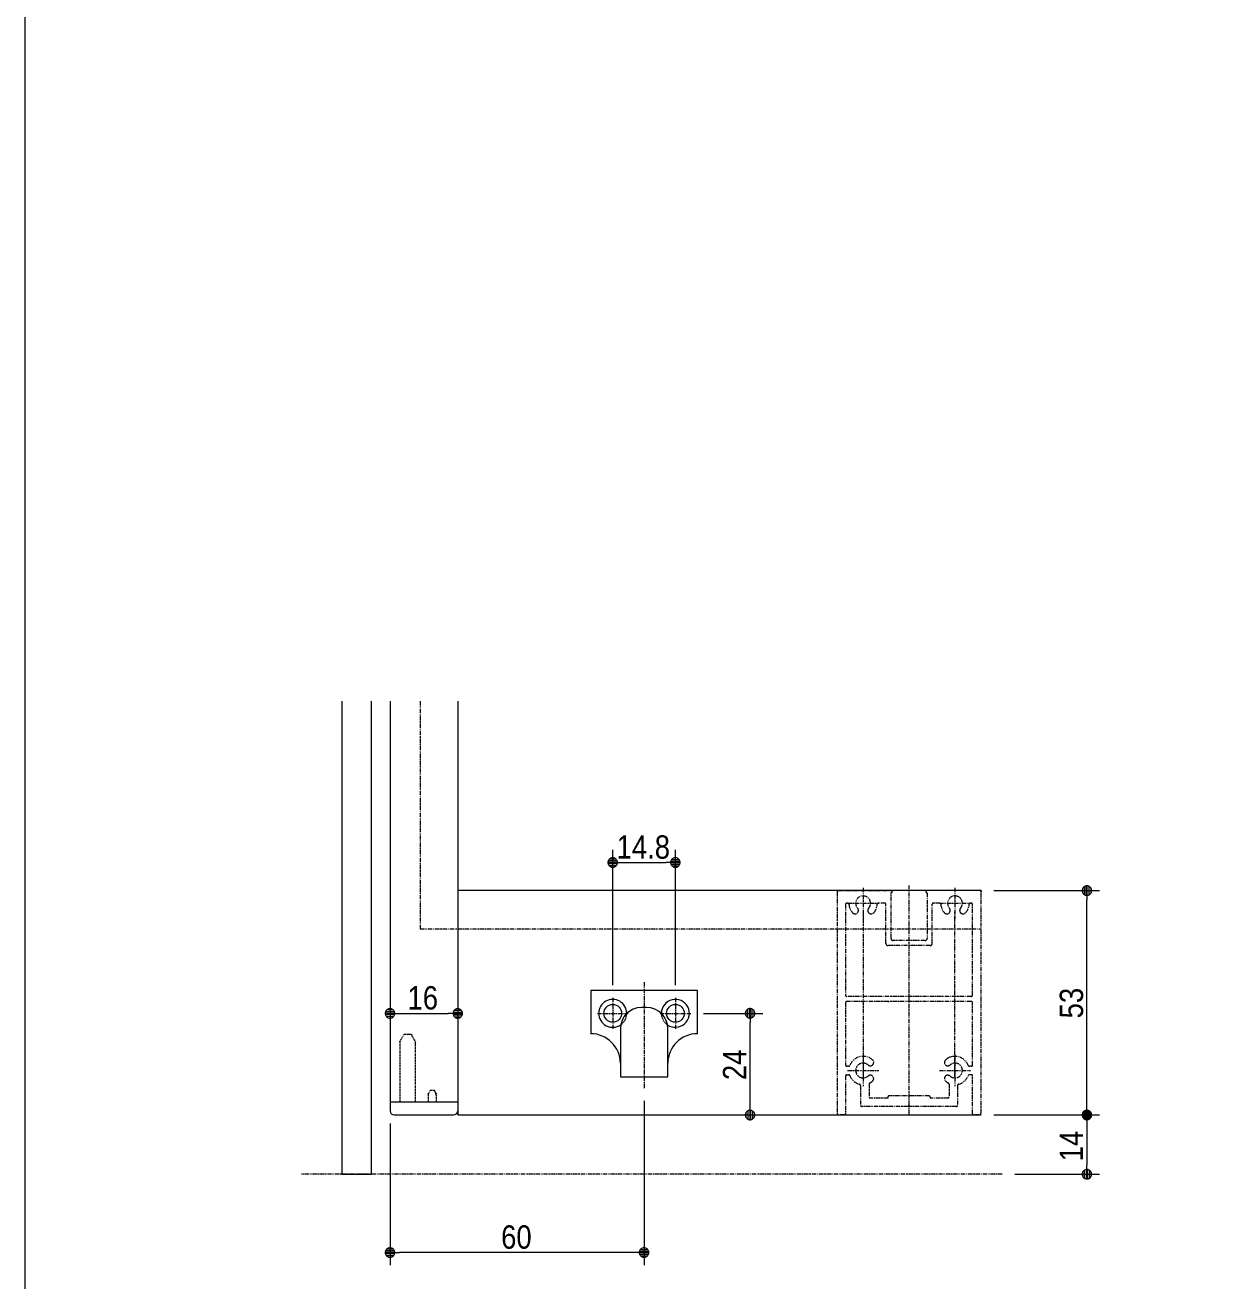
# Model space of a CAD drawing. Units: millimetres, scale not verified, with parts at other scales. Extents: x -4547 to 4547, y -2284 to 2284.
# Drawn here: x -4341 to -2931, y -833 to 650 of the extents above; entities that cross this region are included whole.
import ezdxf
from ezdxf.enums import TextEntityAlignment as Align

# ---------------------------------------------------------------- set-up
doc = ezdxf.new("R2010")
doc.units = ezdxf.units.MM
doc.header["$LTSCALE"] = 20
for name, pattern in [('CHAIN1', [8, 5, -1, 1, -1]), ('DASHED1', [1.8, 1.2, -0.6]), ('DOUBLE_CHAIN1', [8.8, 5, -1, 0.6, -0.6, 0.6, -1])]:
    doc.linetypes.add(name, pattern=pattern)
for name, color, linetype, lineweight in [('0-1_0', 7, 'Continuous', 9), ('0-2_2寸法-1', 7, 'Continuous', 9), ('0-4_3一般', 7, 'Continuous', 9), ('0-5_1図面枠', 7, 'Continuous', 9)]:
    doc.layers.add(name, color=color, linetype=linetype, lineweight=lineweight)
doc.styles.add('ＭＳ Ｐゴシック', font='')
doc.styles.get('ＭＳ Ｐゴシック').set_extended_font_data('MS PGothic')

# ---------------------------------------------------------------- blocks, each defined once
blk = doc.blocks.new('_Dot')
at = {"layer": '0-1_0'}
for p, q in [((-10, 0), (-20, 0)), ((9.78, 2), (-9.78, 2)), ((7.99, 6), (-7.99, 6)), ((9.16, -3.98), (-9.16, -3.98)), ((6, -7.98), (-6, -7.98))]:
    blk.add_line(p, q, dxfattribs=at)
for points in [[(10, 0), (9.92, 1.25), (9.69, 2.49), (9.3, 3.68), (8.76, 4.82), (8.09, 5.88), (7.29, 6.85), (6.37, 7.71), (5.36, 8.44), (4.26, 9.05), (3.09, 9.51), (1.87, 9.82), (0.63, 9.98), (-0.63, 9.98), (-1.87, 9.82), (-3.09, 9.51), (-4.26, 9.05), (-5.36, 8.44), (-6.37, 7.71), (-7.29, 6.85), (-8.09, 5.88), (-8.76, 4.82), (-9.3, 3.68), (-9.69, 2.49), (-9.92, 1.25), (-10, 0), (0, 0)], [(-10, 0), (-9.92, -1.25), (-9.69, -2.49), (-9.3, -3.68), (-8.76, -4.82), (-8.09, -5.88), (-7.29, -6.85), (-6.37, -7.71), (-5.36, -8.44), (-4.26, -9.05), (-3.09, -9.51), (-1.87, -9.82), (-0.63, -9.98), (0.63, -9.98), (1.87, -9.82), (3.09, -9.51), (4.26, -9.05), (5.36, -8.44), (6.37, -7.71), (7.29, -6.85), (8.09, -5.88), (8.76, -4.82), (9.3, -3.68), (9.69, -2.49), (9.92, -1.25), (10, 0), (0, 0)]]:
    blk.add_lwpolyline(points, close=True, dxfattribs=at)
blk = doc.blocks.new('グループ-106')
at = {"layer": '0-4_3一般'}
for p, q in [((-52520.9, -2966.9), (-52520.9, -14138.9)), ((-51820.9, -14138.9), (-51820.9, -2966.9)), ((-51380.9, -2966.9), (-51380.9, -12438.9)), ((-49780.9, -2966.9), (-49780.9, -12438.9)), ((-37421.7, -7438.9), (-49780.9, -7438.9)), ((-46640.9, -9798.9), (-46640.9, -10818.9)), ((-44120.9, -9798.9), (-46640.9, -9798.9)), ((-44120.9, -10818.9), (-44120.9, -9798.9)), ((-45320.9, -10198.9), (-45440.9, -10198.9)), ((-45940.9, -10698.9), (-45940.9, -11838.9)), ((-44820.9, -11838.9), (-44820.9, -10698.9)), ((-45940.9, -11518.9), (-45940.9, -11838.9)), ((-44820.9, -11838.9), (-44820.9, -11518.9)), ((-45940.9, -11838.9), (-44820.9, -11838.9)), ((-45940.9, -11838.9), (-44820.9, -11838.9)), ((-49790.9, -12438.9), (-51380.9, -12438.9)), ((-51380.9, -12438.9), (-51380.9, -12638.9)), ((-49780.9, -12438.9), (-51380.9, -12438.9)), ((-49780.9, -12438.9), (-49780.9, -12638.9)), ((-49780.9, -12438.9), (-49780.9, -12738.9)), ((-51280.9, -12738.9), (-49880.9, -12738.9)), ((-49780.9, -12738.9), (-37421.7, -12738.9)), ((-52520.9, -14138.9), (-51820.9, -14138.9))]:
    blk.add_line(p, q, dxfattribs=at)
at = {"layer": '0-4_3一般', "linetype": 'DOUBLE_CHAIN1'}
for p, q in [((-50666.9, -2966.9), (-50666.9, -8338.9)), ((-49776.9, -7438.9), (-49766.9, -7438.9)), ((-50666.9, -8338.9), (-37421.7, -8338.9)), ((-36921.7, -14138.9), (-53468.7, -14138.9))]:
    blk.add_line(p, q, dxfattribs=at)
at = {"layer": '0-4_3一般', "linetype": 'CHAIN1'}
for p, q in [((-45380.9, -9604.4), (-45380.9, -12104.4)), ((-46120.9, -9975.9), (-46120.9, -10701.9)), ((-44640.9, -9975.9), (-44640.9, -10701.9)), ((-46483.9, -10338.9), (-45757.9, -10338.9)), ((-45003.9, -10338.9), (-44277.9, -10338.9))]:
    blk.add_line(p, q, dxfattribs=at)
at = {"layer": '0-4_3一般', "linetype": 'DASHED1'}
for p, q in [((-51150.9, -11012.1), (-51050.9, -10838.9)), ((-50880.9, -10838.9), (-51050.9, -10838.9)), ((-50880.9, -10838.9), (-50780.9, -11012.1)), ((-51150.9, -11012.1), (-51150.9, -12438.9)), ((-50780.9, -12438.9), (-50780.9, -11012.1)), ((-50356.9, -12158.9), (-50405, -12158.9)), ((-50330.9, -12158.9), (-50356.9, -12158.9)), ((-50281.2, -12245.1), (-50330.9, -12158.9)), ((-50455.4, -12244.9), (-50454.7, -12245.1)), ((-50307.2, -12245.1), (-50310.9, -12245.5)), ((-50281.6, -12244.6), (-50281.2, -12245.1))]:
    blk.add_line(p, q, dxfattribs=at)
for points in [[(-50405, -12158.9), (-50430.9, -12158.9), (-50480.7, -12245.1)], [(-50480.7, -12245.1), (-50480.9, -12245.5), (-50480.9, -12438.9)], [(-50480.7, -12245.1), (-50480.2, -12244.6), (-50479.7, -12244.2), (-50479.2, -12243.8), (-50478.7, -12243.4), (-50478.1, -12243.1), (-50477.6, -12242.8), (-50477, -12242.5), (-50476.5, -12242.3), (-50475.9, -12242.1), (-50475.3, -12241.9), (-50474.7, -12241.8), (-50474, -12241.6), (-50473.4, -12241.6), (-50472.7, -12241.5), (-50472.1, -12241.5), (-50471.4, -12241.6), (-50470.7, -12241.6), (-50470, -12241.7), (-50469.3, -12241.8), (-50468.6, -12242), (-50467.9, -12242.1), (-50467.1, -12242.3), (-50466.4, -12242.5), (-50465.7, -12242.7), (-50465, -12242.8), (-50464.3, -12243), (-50463.6, -12243.1), (-50462.9, -12243.3), (-50462.2, -12243.5), (-50461.5, -12243.6), (-50460.8, -12243.8), (-50460.1, -12243.9), (-50459.4, -12244.1), (-50458.7, -12244.2), (-50458, -12244.4), (-50457.4, -12244.5), (-50456.7, -12244.6), (-50456, -12244.8), (-50455.4, -12244.9)], [(-50307.2, -12245.1), (-50306.5, -12244.9), (-50305.8, -12244.8), (-50305.2, -12244.6), (-50304.5, -12244.5), (-50303.8, -12244.4), (-50303.2, -12244.2), (-50302.5, -12244.1), (-50301.8, -12243.9), (-50301.1, -12243.7), (-50300.4, -12243.6), (-50299.7, -12243.4), (-50299, -12243.2), (-50298.3, -12243.1), (-50297.5, -12242.9), (-50296.8, -12242.7), (-50296.1, -12242.6), (-50295.4, -12242.4), (-50294.6, -12242.2), (-50293.9, -12242), (-50293.1, -12241.8), (-50292.4, -12241.7), (-50291.7, -12241.5), (-50290.9, -12241.4), (-50290.2, -12241.4), (-50289.6, -12241.3), (-50288.9, -12241.3), (-50288.3, -12241.4), (-50287.6, -12241.4), (-50287, -12241.6), (-50286.4, -12241.7), (-50285.8, -12241.9), (-50285.2, -12242.1), (-50284.7, -12242.3), (-50284.1, -12242.6), (-50283.6, -12242.9), (-50283.1, -12243.3), (-50282.6, -12243.7), (-50282.1, -12244.1), (-50281.6, -12244.6)], [(-50280.9, -12438.9), (-50280.9, -12245.5), (-50281.2, -12245.1)]]:
    blk.add_lwpolyline(points, dxfattribs=at)
at = {"layer": '0-4_3一般'}
for centre in [(-46120.9, -10338.9), (-44640.9, -10338.9)]:
    blk.add_circle(centre, 210, dxfattribs=at)
for centre, radius, start, end in [((-46120.9, -10338.9), 330, 359.48929, 180), ((-44640.9, -10338.9), 330, 235.28383, 180), ((-46120.9, -10338.9), 330, 180, 304.71617), ((-45440.9, -10698.9), 500, 90, 180), ((-45320.9, -10698.9), 500, 0, 90), ((-44640.9, -10338.9), 330, 180, 180.51071), ((-46640.9, -11518.9), 700, 0, 90), ((-44120.9, -11518.9), 700, 90, 180), ((-51280.9, -12638.9), 100, 180, 270), ((-49880.9, -12638.9), 100, 270, 0)]:
    blk.add_arc(centre, radius, start, end, dxfattribs=at)
at = {"layer": '0-4_3一般', "linetype": 'DASHED1'}
for centre, start, end in [((-46120.9, -10338.9), 304.71617, 359.48929), ((-44640.9, -10338.9), 180.51071, 235.28383)]:
    blk.add_arc(centre, 330, start, end, dxfattribs=at)
blk = doc.blocks.new('グループ-107')
at = {"layer": '0-4_3一般', "linetype": 'DOUBLE_CHAIN1'}
for p, q in [((-40206.7, -7370.4), (-40206.7, -8107.4)), ((-39121.7, -12508.9), (-39121.7, -7318.1)), ((-38036.7, -7370.4), (-38036.7, -8107.4)), ((-40821.7, -7438.9), (-40791.7, -7438.9)), ((-40821.7, -7438.9), (-40821.7, -7468.9)), ((-40821.7, -7468.9), (-40821.7, -12688.9)), ((-40791.7, -7438.9), (-39541.7, -7438.9)), ((-39546.7, -8568.9), (-39546.7, -7488.9)), ((-39541.7, -7488.9), (-39546.7, -7488.9)), ((-39521.7, -7458.9), (-39521.7, -7468.9)), ((-38721.7, -7438.9), (-38721.5, -7438.9)), ((-38721.7, -7458.9), (-38721.7, -7468.9)), ((-37451.7, -7438.9), (-38701.7, -7438.9)), ((-38701.7, -7488.9), (-38696.7, -7488.9)), ((-38696.7, -7488.9), (-38696.7, -8568.9)), ((-38576.7, -7708.9), (-38576.7, -7708.9)), ((-37421.7, -7438.9), (-37451.7, -7438.9)), ((-37421.7, -7438.9), (-37421.7, -7468.9)), ((-37421.7, -12688.9), (-37421.7, -7468.9)), ((-40621.7, -7763.9), (-40621.7, -9908.9)), ((-40566.7, -7738.9), (-40596.7, -7738.9)), ((-40575.2, -7738.9), (-39838.2, -7738.9)), ((-40566.7, -7738.9), (-40565.9, -7738.9)), ((-40206.7, -7938.9), (-40206.7, -11846.4)), ((-39691.7, -7738.9), (-39847.6, -7738.9)), ((-39666.7, -8688.9), (-39666.7, -7763.9)), ((-38576.7, -8688.9), (-38576.7, -7763.9)), ((-38395.9, -7738.9), (-38551.7, -7738.9)), ((-38405.2, -7738.9), (-37668.2, -7738.9)), ((-38036.7, -11846.4), (-38036.7, -7938.9)), ((-37677.6, -7738.9), (-37676.7, -7738.9)), ((-37646.7, -7738.9), (-37676.7, -7738.9)), ((-37621.7, -9908.9), (-37621.7, -7763.9)), ((-38626.7, -8738.9), (-39616.7, -8738.9)), ((-38746.7, -8618.9), (-39496.7, -8618.9)), ((-37651.7, -9938.9), (-40591.7, -9938.9)), ((-39621.4, -10058.9), (-40591.7, -10058.9)), ((-39621.4, -10058.9), (-39591.4, -10058.9)), ((-40621.7, -10088.9), (-40621.7, -11558.9)), ((-37621.7, -11558.9), (-37621.7, -10088.9)), ((-40206.7, -11320.4), (-40206.7, -12057.4)), ((-38036.7, -11320.4), (-38036.7, -12057.4)), ((-40621.7, -11818.9), (-40621.7, -12708.9)), ((-40547.8, -11588.9), (-40591.7, -11588.9)), ((-40591.7, -11788.9), (-40547.8, -11788.9)), ((-40575.2, -11688.9), (-39838.2, -11688.9)), ((-38405.2, -11688.9), (-37668.2, -11688.9)), ((-37651.7, -11588.9), (-37695.7, -11588.9)), ((-37651.7, -11788.9), (-37695.7, -11788.9)), ((-37621.7, -12708.9), (-37621.7, -11818.9)), ((-40266.7, -12042.6), (-40266.7, -12513.9)), ((-40066.7, -12011.9), (-40066.7, -12308.9)), ((-38176.7, -12011.9), (-38176.7, -12308.9)), ((-37976.7, -12042.6), (-37976.7, -12513.9)), ((-39621.7, -12338.9), (-40036.7, -12338.9)), ((-39621.7, -12313.9), (-39621.7, -12338.9)), ((-38651.7, -12288.9), (-39596.7, -12288.9)), ((-38621.7, -12318.9), (-38621.7, -12338.9)), ((-38206.7, -12338.9), (-38621.7, -12338.9)), ((-40651.7, -12738.9), (-40771.7, -12738.9)), ((-39151.7, -12538.9), (-40241.7, -12538.9)), ((-39151.7, -12538.9), (-39121.7, -12508.9)), ((-39091.7, -12538.9), (-39121.7, -12508.9)), ((-39121.7, -12721.5), (-39121.7, -12508.9)), ((-38001.7, -12538.9), (-39091.7, -12538.9)), ((-37471.7, -12738.9), (-37591.7, -12738.9))]:
    blk.add_line(p, q, dxfattribs=at)
blk.add_lwpolyline([(-37651.7, -10058.9), (-39591.4, -10058.9), (-39621.4, -10058.9)], dxfattribs=at)
for centre, radius, start, end in [((-40791.7, -7468.9), 30, 90, 180), ((-40206.7, -7738.9), 175, 0, 221.71611), ((-39541.7, -7458.9), 20, 0, 90), ((-39541.7, -7468.9), 20, 270, 0), ((-38701.7, -7458.9), 20, 90, 180), ((-38701.7, -7468.9), 20, 180, 270), ((-38036.7, -7738.9), 175, 0, 221.71611), ((-37451.7, -7468.9), 30, 0, 90), ((-40596.7, -7763.9), 25, 90, 180), ((-40565.9, -7763.9), 25, 3.98208, 90), ((-40206.7, -7738.9), 335, 183.98208, 221.71611), ((-40397.1, -7908.6), 80, 221.71611, 330), ((-40397.1, -7908.6), 80, 330, 41.71611), ((-40016.4, -7908.6), 80, 138.28389, 210), ((-40016.4, -7908.6), 80, 210, 318.28389), ((-40206.7, -7738.9), 175, 318.28389, 0), ((-40206.7, -7738.9), 335, 318.28389, 320.20818), ((-40206.7, -7738.9), 335, 318.28389, 320.20818), ((-40206.7, -7738.9), 335, 320.20818, 356.01792), ((-39847.6, -7763.9), 25, 90, 176.01792), ((-39691.7, -7763.9), 25, 0, 90), ((-38551.7, -7763.9), 25, 90, 180), ((-38395.9, -7763.9), 25, 3.98208, 90), ((-38036.7, -7738.9), 335, 183.98208, 221.71611), ((-38227.1, -7908.6), 80, 221.71611, 330), ((-38227.1, -7908.6), 80, 330, 41.71611), ((-37846.4, -7908.6), 80, 138.28389, 210), ((-37846.4, -7908.6), 80, 210, 318.28389), ((-38036.7, -7738.9), 175, 318.28389, 0), ((-38036.7, -7738.9), 335, 318.28389, 320.20818), ((-38036.7, -7738.9), 335, 318.28389, 320.20818), ((-38036.7, -7738.9), 335, 320.20818, 356.01792), ((-37677.6, -7763.9), 25, 90, 176.01792), ((-37646.7, -7763.9), 25, 0, 90), ((-39496.7, -8568.9), 50, 180, 270), ((-38746.7, -8568.9), 50, 270, 0), ((-39616.7, -8688.9), 50, 180, 270), ((-38626.7, -8688.9), 50, 270, 0), ((-40591.7, -9908.9), 30, 180, 270), ((-40591.7, -10088.9), 30, 90, 180), ((-37651.7, -9908.9), 30, 270, 0), ((-37651.7, -10088.9), 30, 0, 90), ((-40591.7, -11558.9), 30, 180, 270), ((-40206.7, -11688.9), 335, 48.28389, 159.13518), ((-40206.7, -11688.9), 175, 48.28389, 180), ((-40037, -11498.5), 80, 228.28389, 300), ((-40037, -11498.5), 80, 300, 48.28389), ((-38206.4, -11498.5), 80, 131.71611, 240), ((-38036.7, -11688.9), 335, 20.86482, 131.71611), ((-38206.4, -11498.5), 80, 240, 311.71611), ((-38036.7, -11688.9), 175, 0, 131.71611), ((-37651.7, -11558.9), 30, 270, 0), ((-40591.7, -11818.9), 30, 90, 180), ((-40547.8, -11558.9), 30, 270, 339.13518), ((-40547.8, -11818.9), 30, 20.86482, 90), ((-40206.7, -11688.9), 335, 200.86482, 255.72505), ((-40206.7, -11688.9), 175, 180, 311.71611), ((-40037, -11879.2), 80, 60, 131.71611), ((-40037, -11879.2), 80, 311.71611, 60), ((-38206.4, -11879.2), 80, 120, 228.28389), ((-38206.4, -11879.2), 80, 48.28389, 120), ((-38036.7, -11688.9), 175, 228.28389, 0), ((-38036.7, -11688.9), 335, 284.27495, 339.13518), ((-37695.7, -11558.9), 30, 200.86482, 270), ((-37695.7, -11818.9), 30, 90, 159.13518), ((-37651.7, -11818.9), 30, 0, 90), ((-40296.7, -12042.6), 30, 0, 75.72505), ((-40036.7, -12011.9), 30, 117.75899, 180), ((-40206.7, -11688.9), 335, 297.75899, 311.71611), ((-38036.7, -11688.9), 335, 228.28389, 242.24101), ((-38206.7, -12011.9), 30, 0, 62.24101), ((-37946.7, -12042.6), 30, 104.27495, 180), ((-40036.7, -12308.9), 30, 180, 270), ((-39596.7, -12313.9), 25, 90, 180), ((-38651.7, -12318.9), 30, 0, 90), ((-38206.7, -12308.9), 30, 270, 0), ((-40771.7, -12688.9), 50, 180, 270), ((-40651.7, -12708.9), 30, 270, 0), ((-40241.7, -12513.9), 25, 180, 270), ((-38001.7, -12513.9), 25, 270, 0), ((-37591.7, -12708.9), 30, 180, 270), ((-37471.7, -12688.9), 50, 270, 360)]:
    blk.add_arc(centre, radius, start, end, dxfattribs=at)
blk = doc.blocks.new('グループ-108')
at = {"layer": '0-4_3一般'}
for name in ['グループ-106', 'グループ-107']:
    blk.add_blockref(name, (0, 0), dxfattribs=at)
blk = doc.blocks.new('グループ-111')
at = {"layer": '0-5_1図面枠'}
blk.add_lwpolyline([(-60000, 41550), (60000, 41550), (60000, -41550), (-60000, -41550)], close=True, dxfattribs=at)
blk = doc.blocks.new('図面枠')
at = {"layer": '0-5_1図面枠'}
blk.add_blockref('グループ-111', (0, 0), dxfattribs=at)

msp = doc.modelspace()

# ---------------------------------------------------------------- linework, layer by layer
at = {"layer": '0-2_2寸法-1'}
for p, q in [((-3646.67, -483.79), (-3646.67, -323.79)), ((-3572.67, -483.79), (-3572.67, -323.79)), ((-3635.42, -338.79), (-3583.93, -338.79)), ((-3196.71, -371.94), (-3071.71, -371.94)), ((-3086.71, -625.69), (-3086.71, -383.2)), ((-3909.67, -501.94), (-3909.47, -501.94)), ((-3829.67, -501.94), (-3829.47, -501.94)), ((-3898.42, -516.94), (-3840.93, -516.94)), ((-3539.52, -516.94), (-3469.52, -516.94)), ((-3484.52, -625.69), (-3484.52, -528.2)), ((-3609.67, -620.22), (-3609.67, -814.44)), ((-3469.52, -636.94), (-3469.32, -636.94)), ((-3196.71, -636.94), (-3071.71, -636.94)), ((-3196.71, -636.94), (-3071.71, -636.94)), ((-3909.67, -646.94), (-3909.67, -814.44)), ((-3086.71, -648.2), (-3086.71, -695.69)), ((-3171.71, -706.94), (-3071.71, -706.94)), ((-3620.93, -799.44), (-3898.42, -799.44))]:
    msp.add_line(p, q, dxfattribs=at)

# ---------------------------------------------------------------- block references
at = {"layer": '0-2_2寸法-1', "xscale": 0.5627563, "yscale": 0.5627563}
for p, rotation in [((-3646.67, -338.79), 180), ((-3086.71, -371.94), 90), ((-3909.67, -516.94), 180), ((-3484.52, -516.94), 90), ((-3484.52, -636.94), 270), ((-3086.71, -636.94), 270), ((-3086.71, -636.94), 90), ((-3086.71, -706.94), 270), ((-3909.67, -799.44), 180)]:
    msp.add_blockref('_Dot', p, dxfattribs=dict(at, rotation=rotation))
for p in [(-3572.67, -338.79), (-3829.67, -516.94), (-3609.67, -799.44)]:
    msp.add_blockref('_Dot', p, dxfattribs=at)
at = {"layer": '0-4_3一般', "xscale": 0.05, "yscale": 0.05}
msp.add_blockref('グループ-108', (-1340.62, 0), dxfattribs=at)
at = {"layer": '0-5_1図面枠', "xscale": 0.05, "yscale": 0.05}
msp.add_blockref('図面枠', (-1340.62, 0), dxfattribs=at)

# ---------------------------------------------------------------- texts
at = {"layer": '0-2_2寸法-1', "style": 'ＭＳ Ｐゴシック', "width": 0.9}
for s, p in [('14.8', (-3642.16, -342.51)), ('16', (-3889.04, -520.66)), ('60', (-3778.48, -803.16))]:
    msp.add_text(s, height=27.57, dxfattribs=at).set_placement(p, align=Align.BOTTOM_LEFT)
for s, p in [('53', (-3082.92, -522.89)), ('24', (-3480.73, -595.76)), ('14', (-3082.99, -691.76))]:
    msp.add_text(s, height=27.57, rotation=90, dxfattribs=at).set_placement(p, align=Align.BOTTOM_LEFT)

doc.saveas('drawing.dxf')
